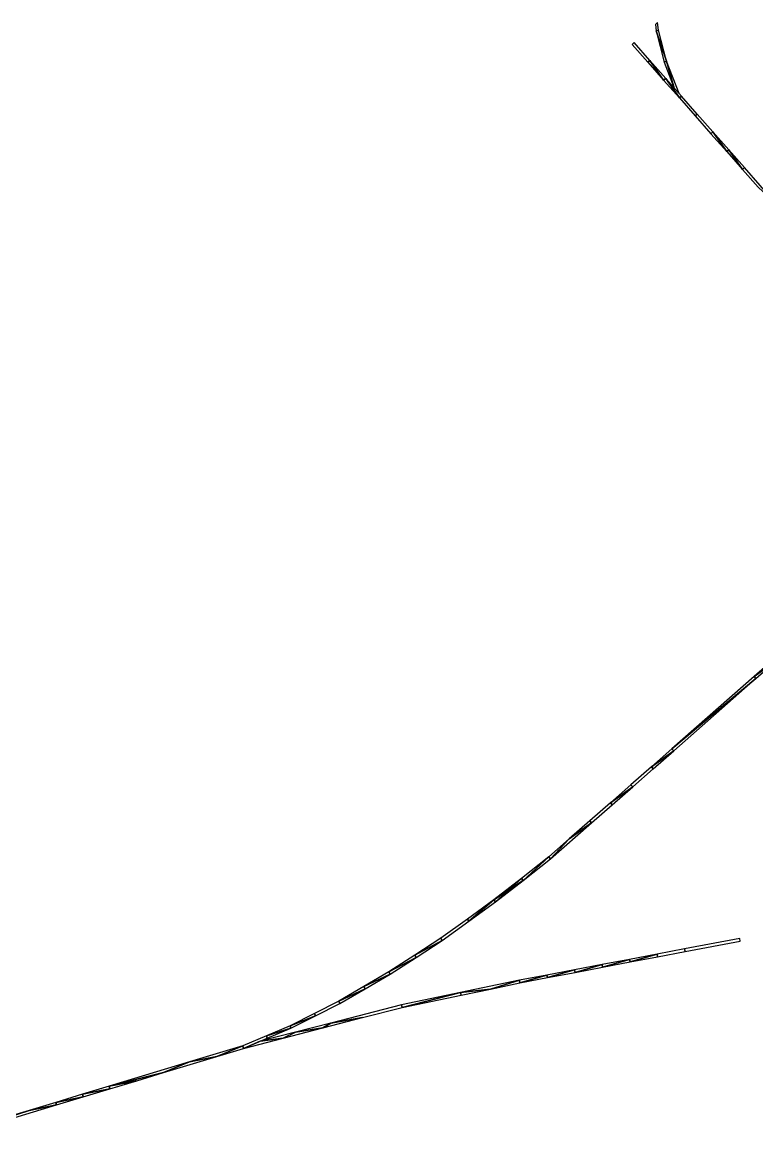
# Model space of a CAD drawing. Extents: x -9278 to 1674, y -8964 to 941.
# Drawn here: x -3168 to -2619, y -4254 to -3407 of the extents above; entities that cross this region are included whole.
import ezdxf

# ---------------------------------------------------------------- set-up
doc = ezdxf.new("R2010")
doc.units = 0

msp = doc.modelspace()

# ---------------------------------------------------------------- linework, layer by layer
at = {"layer": 'mg_to_dxf', "color": 40}
for points in [[(-2691.8, -3413.02), (-2692.46, -3407.28), (-2694.06, -3408.65), (-2693.5, -3413.54)], [(-2685.83, -3436.07), (-2691.8, -3413.02), (-2693.5, -3413.54)], [(-2687.44, -3437), (-2685.83, -3436.07), (-2693.5, -3413.54)], [(-2709.97, -3422.26), (-2711.49, -3423.56), (-2699.7, -3436.93), (-2698.18, -3435.63)], [(-2699.7, -3436.93), (-2687.9, -3450.3), (-2698.18, -3435.63)], [(-2698.18, -3435.63), (-2687.9, -3450.3), (-2686.39, -3448.99)], [(-2679.94, -3456.3), (-2685.83, -3436.07), (-2687.44, -3437)], [(-2676.39, -3460.33), (-2685.83, -3436.07), (-2679.94, -3456.3)], [(-2687.9, -3450.3), (-2676.11, -3463.67), (-2686.39, -3448.99)], [(-2686.39, -3448.99), (-2676.11, -3463.67), (-2674.6, -3462.36)], [(-2676.11, -3463.67), (-2664.32, -3477.03), (-2662.81, -3475.73), (-2674.6, -3462.36)], [(-2664.32, -3477.03), (-2652.53, -3490.4), (-2651.02, -3489.09), (-2662.81, -3475.73)], [(-2640.74, -3503.77), (-2640.74, -3503.77), (-2651.02, -3489.09), (-2652.53, -3490.4)], [(-2651.02, -3489.09), (-2651.02, -3489.09), (-2640.74, -3503.77), (-2639.23, -3502.46)], [(-2640.74, -3503.77), (-2640.74, -3503.77), (-2628.94, -3517.14), (-2639.23, -3502.46)], [(-2639.23, -3502.46), (-2639.23, -3502.46), (-2628.94, -3517.14), (-2627.44, -3515.83)], [(-2627.44, -3515.83), (-2628.94, -3517.14), (-2617.15, -3530.51), (-2603.86, -3542.56)], [(-2603.48, -3884.69), (-2603.48, -3884.69), (-2604.8, -3883.18), (-2620.17, -3896.69)], [(-2618.85, -3898.19), (-2603.48, -3884.69), (-2620.17, -3896.69)], [(-2681.66, -3950.71), (-2618.85, -3898.19), (-2620.17, -3896.69)], [(-2680.34, -3952.21), (-2618.85, -3898.19), (-2681.66, -3950.71)], [(-2697.03, -3964.21), (-2680.34, -3952.21), (-2681.66, -3950.71)], [(-2695.71, -3965.71), (-2680.34, -3952.21), (-2697.03, -3964.21)], [(-2712.4, -3977.71), (-2711.08, -3979.22), (-2695.71, -3965.71), (-2697.03, -3964.21)], [(-2727.77, -3991.22), (-2711.08, -3979.22), (-2712.4, -3977.71)], [(-2726.46, -3992.72), (-2711.08, -3979.22), (-2727.77, -3991.22)], [(-2741.83, -4006.23), (-2726.46, -3992.72), (-2727.77, -3991.22), (-2743.15, -4004.72)], [(-2758.52, -4018.23), (-2758.52, -4018.23), (-2772.57, -4033.24), (-2741.83, -4006.23)], [(-2758.52, -4018.23), (-2758.52, -4018.23), (-2741.83, -4006.23), (-2743.15, -4004.72)], [(-2758.52, -4018.23), (-2758.52, -4018.23), (-2773.89, -4031.73), (-2772.57, -4033.24)], [(-2793.11, -4049.34), (-2793.11, -4049.34), (-2773.89, -4031.73), (-2794.37, -4047.79)], [(-2793.11, -4049.34), (-2793.11, -4049.34), (-2772.57, -4033.24), (-2773.89, -4031.73)], [(-2814.85, -4063.84), (-2804.01, -4056.61), (-2794.37, -4047.79)], [(-2813.65, -4065.43), (-2793.11, -4049.34), (-2804.01, -4056.61)], [(-2804.01, -4056.61), (-2804.01, -4056.61), (-2793.11, -4049.34), (-2794.37, -4047.79)], [(-2804.01, -4056.61), (-2814.85, -4063.84), (-2813.65, -4065.43)], [(-2814.85, -4063.84), (-2834.77, -4078.19), (-2833.63, -4079.82)], [(-2813.65, -4065.43), (-2814.85, -4063.84), (-2833.63, -4079.82)], [(-2833.63, -4079.82), (-2834.77, -4078.19), (-2854.69, -4092.53), (-2853.61, -4094.2)], [(-2854.69, -4092.53), (-2874.05, -4105.17), (-2853.61, -4094.2)], [(-2853.61, -4094.2), (-2874.05, -4105.17), (-2873.03, -4106.87)], [(-2630.98, -4092.73), (-2672.2, -4100.55), (-2671.78, -4102.51), (-2630.56, -4094.69)], [(-2692.81, -4104.46), (-2713.42, -4108.37), (-2712.99, -4110.33)], [(-2692.39, -4106.42), (-2692.81, -4104.46), (-2712.99, -4110.33)], [(-2671.78, -4102.51), (-2672.2, -4100.55), (-2692.81, -4104.46), (-2692.39, -4106.42)], [(-2893.4, -4117.8), (-2873.03, -4106.87), (-2874.05, -4105.17)], [(-2873.03, -4106.87), (-2893.4, -4117.8), (-2892.44, -4119.54)], [(-2754.63, -4116.19), (-2754.63, -4116.19), (-2754.21, -4118.15), (-2734.02, -4112.28)], [(-2734.02, -4112.28), (-2734.02, -4112.28), (-2754.21, -4118.15), (-2733.6, -4114.24)], [(-2713.42, -4108.37), (-2734.02, -4112.28), (-2733.6, -4114.24)], [(-2712.99, -4110.33), (-2713.42, -4108.37), (-2733.6, -4114.24)], [(-2893.4, -4117.8), (-2912.2, -4128.72), (-2892.44, -4119.54)], [(-2892.44, -4119.54), (-2912.2, -4128.72), (-2911.3, -4130.5)], [(-2775.24, -4120.1), (-2795.85, -4124.01), (-2795.42, -4125.97)], [(-2774.82, -4122.06), (-2775.24, -4120.1), (-2795.42, -4125.97)], [(-2775.24, -4120.1), (-2775.24, -4120.1), (-2774.82, -4122.06), (-2754.63, -4116.19)], [(-2754.21, -4118.15), (-2754.21, -4118.15), (-2754.63, -4116.19), (-2774.82, -4122.06)], [(-2912.2, -4128.72), (-2930.99, -4139.65), (-2911.3, -4130.5)], [(-2817.45, -4130.55), (-2817.45, -4130.55), (-2795.85, -4124.01), (-2839.93, -4133.19)], [(-2817.45, -4130.55), (-2817.45, -4130.55), (-2795.42, -4125.97), (-2795.85, -4124.01)], [(-2911.3, -4130.5), (-2930.99, -4139.65), (-2930.16, -4141.45)], [(-2883.52, -4144.31), (-2883.52, -4144.31), (-2839.93, -4133.19), (-2884.01, -4142.37)], [(-2839.47, -4135.14), (-2839.47, -4135.14), (-2839.93, -4133.19), (-2883.52, -4144.31)], [(-2817.45, -4130.55), (-2817.45, -4130.55), (-2839.93, -4133.19), (-2839.47, -4135.14)], [(-2930.16, -4141.45), (-2930.99, -4139.65), (-2949.22, -4148.86), (-2948.46, -4150.7)], [(-2936.89, -4156.04), (-2913.2, -4151.98), (-2883.52, -4144.31), (-2884.01, -4142.37)], [(-2949.22, -4148.86), (-2967.46, -4158.07), (-2948.46, -4150.7)], [(-2948.46, -4150.7), (-2948.46, -4150.7), (-2967.46, -4158.07), (-2966.75, -4159.94)], [(-2942.88, -4159.65), (-2913.2, -4151.98), (-2936.89, -4156.04)], [(-2989.78, -4169.71), (-2972.55, -4167.32), (-2963.33, -4162.87)], [(-2966.75, -4159.94), (-2966.75, -4159.94), (-2967.46, -4158.07), (-2985.11, -4165.57)], [(-2966.75, -4159.94), (-2966.75, -4159.94), (-2985.11, -4165.57), (-2984.49, -4167.46)], [(-2972.55, -4167.32), (-2942.88, -4159.65), (-2963.33, -4162.87)], [(-2963.33, -4162.87), (-2942.88, -4159.65), (-2936.89, -4156.04)], [(-2985.11, -4165.57), (-3002.76, -4173.06), (-3002.23, -4174.99), (-2984.49, -4167.46)], [(-3002.23, -4174.99), (-2972.55, -4167.32), (-2989.78, -4169.71)], [(-3022.21, -4181.04), (-3022.21, -4181.04), (-3002.76, -4173.06), (-3042.73, -4185.16)], [(-3022.21, -4181.04), (-3022.21, -4181.04), (-3002.23, -4174.99), (-3002.76, -4173.06)], [(-3042.73, -4185.16), (-3102.7, -4203.29), (-3062.18, -4193.13)], [(-3022.21, -4181.04), (-3022.21, -4181.04), (-3042.73, -4185.16), (-3062.18, -4193.13)], [(-3062.18, -4193.13), (-3102.7, -4203.29), (-3082.17, -4199.17)], [(-3102.7, -4203.29), (-3122.69, -4209.34), (-3102.15, -4205.22)], [(-3102.15, -4205.22), (-3122.69, -4209.34), (-3122.14, -4211.26)], [(-3082.17, -4199.17), (-3102.7, -4203.29), (-3102.15, -4205.22)], [(-3122.69, -4209.34), (-3142.67, -4215.38), (-3122.14, -4211.26)], [(-3122.14, -4211.26), (-3142.67, -4215.38), (-3142.12, -4217.31)], [(-3142.12, -4217.31), (-3162.66, -4221.43), (-3262.04, -4253.58)], [(-3162.66, -4221.43), (-3182.65, -4227.48), (-3262.04, -4253.58)], [(-3142.67, -4215.38), (-3162.66, -4221.43), (-3142.12, -4217.31)]]:
    msp.add_3dface(points, dxfattribs=at)

doc.saveas('drawing.dxf')
